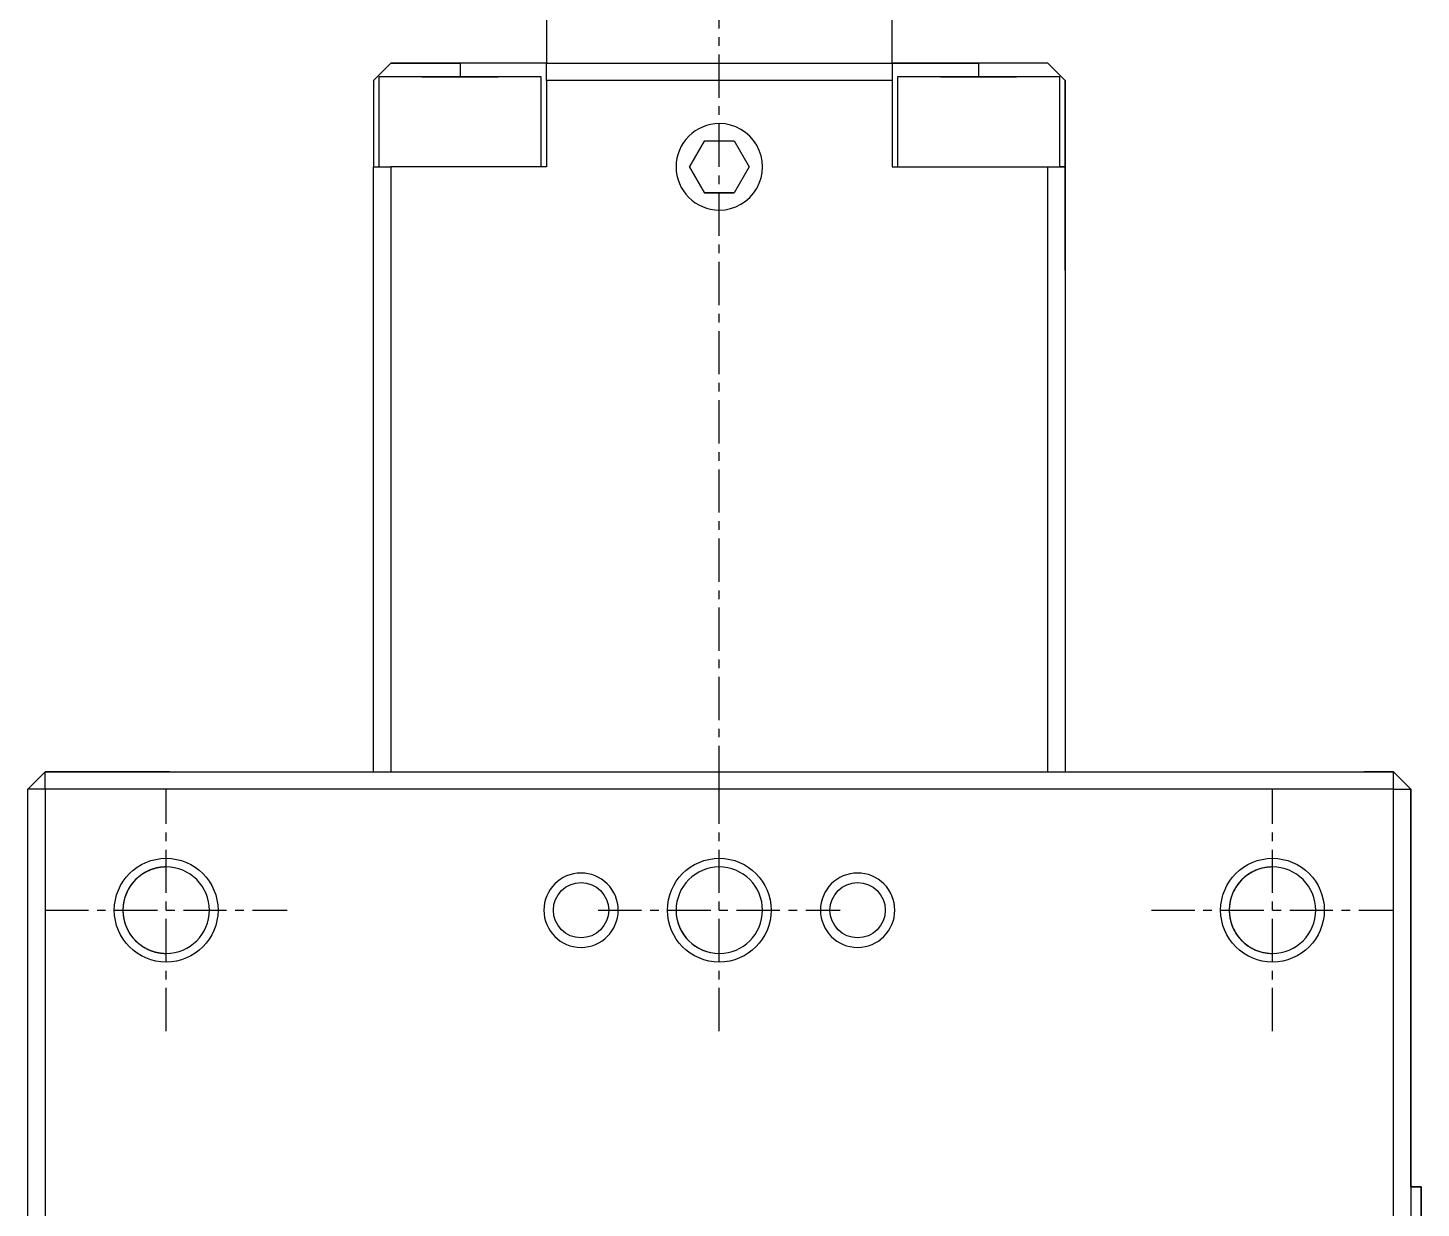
# Model space of a CAD drawing. Extents: x 32 to 301, y 48 to 360.
# Drawn here: x 65.79 to 106.09, y 148.76 to 182.9 of the extents above; entities that cross this region are included whole.
import ezdxf

# ---------------------------------------------------------------- set-up
doc = ezdxf.new("R2010")
doc.units = 0
doc.linetypes.add('CENTER', pattern=[2, 1.25, -0.25, 0.25, -0.25])
doc.layers.get('0').update_dxf_attribs({"linetype": 'CONTINUOUS'})

msp = doc.modelspace()

# ---------------------------------------------------------------- linework, layer by layer
at = {"color": 1, "linetype": 'CENTER'}
for p, q in [((85.788, 160.882), (85.788, 223.002)), ((69.788, 153.882), (69.788, 160.882)), ((85.788, 153.882), (85.788, 160.882)), ((101.788, 153.882), (101.788, 160.882)), ((66.288, 157.382), (73.288, 157.382)), ((82.288, 157.382), (89.288, 157.382)), ((98.288, 157.382), (105.288, 157.382))]:
    msp.add_line(p, q, dxfattribs=at)
at = {"color": 7, "linetype": 'CONTINUOUS'}
for p, q in [((80.788, 190.132), (80.788, 181.882)), ((90.788, 181.882), (90.788, 190.132)), ((76.288, 181.882), (75.788, 181.382)), ((80.788, 181.882), (76.288, 181.882)), ((76.288, 181.882), (78.288, 181.882)), ((76.288, 181.882), (76.288, 181.882)), ((80.788, 181.882), (78.288, 181.882)), ((80.788, 181.882), (90.788, 181.882)), ((80.788, 181.882), (80.788, 181.882)), ((80.788, 181.382), (80.788, 181.882)), ((90.788, 181.882), (93.288, 181.882)), ((95.288, 181.882), (90.788, 181.882)), ((90.788, 181.882), (90.788, 181.382)), ((95.288, 181.882), (93.288, 181.882)), ((95.288, 181.882), (95.788, 181.382)), ((95.788, 181.382), (95.288, 181.882)), ((95.288, 181.882), (95.288, 181.882)), ((75.788, 181.382), (75.788, 178.882)), ((80.638, 181.482), (75.938, 181.482)), ((80.638, 181.482), (75.938, 181.482)), ((75.938, 181.482), (75.938, 178.882)), ((78.288, 181.482), (77.188, 181.482)), ((77.188, 181.482), (78.288, 181.482)), ((78.288, 181.482), (79.388, 181.482)), ((79.388, 181.482), (78.288, 181.482)), ((80.638, 178.882), (80.638, 181.482)), ((90.788, 181.382), (80.788, 181.382)), ((80.788, 181.382), (80.788, 178.882)), ((90.788, 181.382), (90.788, 178.882)), ((95.638, 181.482), (90.938, 181.482)), ((95.638, 181.482), (90.938, 181.482)), ((90.938, 181.482), (90.938, 178.882)), ((93.288, 181.482), (92.188, 181.482)), ((92.188, 181.482), (93.288, 181.482)), ((93.288, 181.482), (94.388, 181.482)), ((94.388, 181.482), (93.288, 181.482)), ((95.638, 178.882), (95.638, 181.482)), ((95.788, 175.882), (95.788, 181.382)), ((95.788, 181.382), (95.788, 181.382)), ((95.788, 181.382), (95.788, 178.882)), ((85.355, 179.632), (84.922, 178.882)), ((84.922, 178.882), (85.355, 179.632)), ((85.355, 179.632), (86.221, 179.632)), ((86.221, 179.632), (86.654, 178.882)), ((75.788, 161.382), (75.788, 178.882)), ((75.788, 178.882), (76.288, 178.882)), ((75.788, 178.882), (75.938, 178.882)), ((76.288, 178.882), (76.288, 161.382)), ((80.788, 178.882), (76.288, 178.882)), ((80.788, 178.882), (80.638, 178.882)), ((84.922, 178.882), (85.355, 178.132)), ((85.355, 178.132), (84.922, 178.882)), ((86.654, 178.882), (86.221, 178.132)), ((90.788, 178.882), (95.288, 178.882)), ((90.788, 178.882), (90.938, 178.882)), ((95.288, 161.382), (95.288, 178.882)), ((95.288, 178.882), (95.788, 178.882)), ((95.788, 178.882), (95.638, 178.882)), ((95.788, 178.882), (95.788, 161.382)), ((85.355, 178.132), (86.221, 178.132)), ((86.221, 178.132), (85.355, 178.132)), ((95.788, 175.882), (95.788, 161.382)), ((95.788, 175.882), (95.788, 175.882)), ((66.288, 161.382), (65.788, 160.882)), ((66.288, 161.382), (76.288, 161.382)), ((67.138, 161.382), (66.288, 161.382)), ((66.288, 161.382), (66.288, 161.382)), ((66.288, 160.882), (66.288, 161.382)), ((69.888, 161.382), (67.138, 161.382)), ((76.288, 161.382), (95.288, 161.382)), ((76.288, 161.382), (95.288, 161.382)), ((95.288, 161.382), (105.288, 161.382)), ((104.849, 161.382), (104.438, 161.382)), ((105.288, 161.382), (104.849, 161.382)), ((105.288, 161.382), (105.538, 161.132)), ((105.288, 161.382), (105.788, 160.882)), ((105.288, 161.382), (105.288, 161.382)), ((105.788, 160.882), (105.288, 161.382)), ((105.288, 160.882), (105.288, 161.382)), ((65.788, 121.882), (65.788, 160.882)), ((66.288, 160.882), (65.788, 160.882)), ((105.288, 160.882), (66.288, 160.882)), ((66.288, 160.882), (66.288, 121.882)), ((105.288, 121.882), (105.288, 160.882)), ((105.288, 160.882), (105.788, 160.882)), ((105.538, 161.132), (105.788, 160.882)), ((105.788, 160.882), (105.788, 121.882)), ((105.788, 149.382), (105.788, 160.882)), ((105.788, 149.382), (105.788, 160.882)), ((105.788, 160.882), (105.788, 160.882)), ((105.788, 160.383), (105.788, 160.382)), ((105.788, 159.584), (105.788, 160.382)), ((105.788, 149.382), (105.788, 159.584)), ((105.788, 156.132), (105.788, 158.632)), ((105.788, 158.632), (105.788, 156.132)), ((105.788, 151.307), (105.788, 153.457)), ((105.788, 153.457), (105.788, 151.307)), ((105.788, 149.382), (105.788, 149.382)), ((106.088, 149.382), (105.788, 149.382)), ((105.788, 149.382), (106.088, 149.382)), ((106.088, 147.382), (106.088, 149.382)), ((106.088, 149.382), (106.088, 147.382)), ((106.088, 149.382), (106.088, 149.382))]:
    msp.add_line(p, q, dxfattribs=at)
at = {"color": 3, "linetype": 'CONTINUOUS'}
for p, q in [((78.288, 181.882), (78.288, 181.482)), ((90.788, 181.882), (90.788, 178.882)), ((93.288, 181.882), (93.288, 181.482))]:
    msp.add_line(p, q, dxfattribs=at)
at = {"color": 7, "linetype": 'CONTINUOUS'}
for points in [[(69.788, 158.632, 0), (69.779, 158.632, 0), (69.77, 158.632, 0), (69.761, 158.632, 0), (69.752, 158.632, 0), (69.743, 158.632, 0), (69.734, 158.631, 0), (69.725, 158.631, 0), (69.716, 158.63, 0), (69.706, 158.63, 0), (69.697, 158.629, 0), (69.688, 158.629, 0), (69.679, 158.628, 0), (69.67, 158.627, 0), (69.661, 158.626, 0), (69.652, 158.625, 0), (69.643, 158.624, 0), (69.634, 158.623, 0), (69.625, 158.622, 0), (69.616, 158.621, 0), (69.607, 158.619, 0), (69.598, 158.618, 0), (69.59, 158.617, 0), (69.581, 158.615, 0), (69.572, 158.614, 0), (69.563, 158.612, 0), (69.554, 158.61, 0), (69.545, 158.609, 0), (69.536, 158.607, 0), (69.527, 158.605, 0), (69.518, 158.603, 0), (69.51, 158.601, 0), (69.501, 158.599, 0), (69.492, 158.597, 0), (69.483, 158.595, 0), (69.474, 158.593, 0), (69.466, 158.59, 0), (69.457, 158.588, 0), (69.448, 158.585, 0), (69.439, 158.583, 0), (69.431, 158.58, 0), (69.422, 158.578, 0), (69.413, 158.575, 0), (69.405, 158.572, 0), (69.396, 158.57, 0), (69.388, 158.567, 0), (69.379, 158.564, 0), (69.37, 158.561, 0), (69.362, 158.558, 0), (69.353, 158.555, 0), (69.345, 158.551, 0), (69.337, 158.548, 0), (69.328, 158.545, 0), (69.32, 158.541, 0), (69.311, 158.538, 0), (69.303, 158.535, 0), (69.294, 158.531, 0), (69.286, 158.527, 0), (69.278, 158.524, 0), (69.27, 158.52, 0), (69.261, 158.516, 0), (69.253, 158.512, 0), (69.245, 158.508, 0), (69.237, 158.505, 0), (69.229, 158.501, 0), (69.221, 158.496, 0), (69.213, 158.492, 0), (69.205, 158.488, 0), (69.197, 158.484, 0), (69.189, 158.48, 0), (69.181, 158.475, 0), (69.173, 158.471, 0), (69.165, 158.466, 0), (69.157, 158.462, 0), (69.149, 158.457, 0), (69.142, 158.452, 0), (69.134, 158.448, 0), (69.126, 158.443, 0), (69.118, 158.438, 0), (69.111, 158.433, 0), (69.103, 158.428, 0), (69.096, 158.423, 0), (69.088, 158.418, 0), (69.081, 158.413, 0), (69.073, 158.408, 0), (69.066, 158.403, 0), (69.058, 158.398, 0), (69.051, 158.392, 0), (69.044, 158.387, 0), (69.037, 158.382, 0), (69.029, 158.376, 0), (69.022, 158.371, 0), (69.015, 158.365, 0), (69.008, 158.359, 0), (69.001, 158.354, 0), (68.994, 158.348, 0), (68.987, 158.342, 0), (68.98, 158.336, 0), (68.973, 158.33, 0), (68.966, 158.325, 0), (68.96, 158.319, 0), (68.953, 158.313, 0), (68.946, 158.306, 0), (68.939, 158.3, 0), (68.933, 158.294, 0), (68.926, 158.288, 0), (68.92, 158.282, 0), (68.913, 158.275, 0), (68.907, 158.269, 0), (68.9, 158.263, 0), (68.894, 158.256, 0), (68.888, 158.25, 0), (68.881, 158.243, 0), (68.875, 158.237, 0), (68.869, 158.23, 0), (68.863, 158.223, 0), (68.857, 158.216, 0), (68.851, 158.21, 0), (68.845, 158.203, 0), (68.839, 158.196, 0), (68.833, 158.189, 0), (68.827, 158.182, 0), (68.821, 158.175, 0), (68.816, 158.168, 0), (68.81, 158.161, 0), (68.804, 158.154, 0), (68.799, 158.147, 0), (68.793, 158.14, 0), (68.788, 158.132, 0)], [(101.788, 158.632, 0), (101.757, 158.632, 0), (101.727, 158.631, 0), (101.696, 158.629, 0), (101.665, 158.626, 0), (101.635, 158.623, 0), (101.604, 158.619, 0), (101.574, 158.614, 0), (101.544, 158.608, 0), (101.514, 158.602, 0), (101.484, 158.595, 0), (101.454, 158.587, 0), (101.425, 158.579, 0), (101.396, 158.569, 0), (101.367, 158.559, 0), (101.338, 158.549, 0), (101.31, 158.537, 0), (101.281, 158.525, 0), (101.253, 158.512, 0), (101.226, 158.499, 0), (101.199, 158.485, 0), (101.172, 158.47, 0), (101.145, 158.455, 0), (101.119, 158.439, 0), (101.093, 158.422, 0), (101.068, 158.404, 0), (101.043, 158.386, 0), (101.019, 158.368, 0), (100.995, 158.349, 0), (100.971, 158.329, 0), (100.948, 158.309, 0), (100.926, 158.288, 0), (100.904, 158.266, 0), (100.883, 158.244, 0), (100.862, 158.222, 0), (100.841, 158.199, 0), (100.822, 158.175, 0), (100.802, 158.152, 0), (100.784, 158.127, 0), (100.766, 158.102, 0), (100.749, 158.077, 0), (100.732, 158.051, 0), (100.716, 158.025, 0), (100.7, 157.999, 0), (100.685, 157.972, 0), (100.671, 157.944, 0), (100.658, 157.917, 0), (100.645, 157.889, 0), (100.633, 157.861, 0), (100.622, 157.832, 0), (100.611, 157.804, 0), (100.601, 157.775, 0), (100.592, 157.745, 0), (100.583, 157.716, 0), (100.575, 157.686, 0), (100.568, 157.656, 0), (100.562, 157.626, 0), (100.556, 157.596, 0), (100.551, 157.566, 0), (100.547, 157.535, 0), (100.544, 157.505, 0), (100.541, 157.474, 0), (100.539, 157.444, 0), (100.538, 157.413, 0), (100.538, 157.382, 0), (100.538, 157.352, 0), (100.539, 157.321, 0), (100.541, 157.291, 0), (100.544, 157.26, 0), (100.547, 157.229, 0), (100.551, 157.199, 0), (100.556, 157.169, 0), (100.562, 157.139, 0), (100.568, 157.109, 0), (100.575, 157.079, 0), (100.583, 157.049, 0), (100.592, 157.02, 0), (100.601, 156.99, 0), (100.611, 156.961, 0), (100.622, 156.933, 0), (100.633, 156.904, 0), (100.645, 156.876, 0), (100.658, 156.848, 0), (100.671, 156.82, 0), (100.685, 156.793, 0), (100.7, 156.766, 0), (100.716, 156.74, 0), (100.732, 156.714, 0), (100.749, 156.688, 0), (100.766, 156.663, 0), (100.784, 156.638, 0), (100.802, 156.613, 0), (100.822, 156.589, 0), (100.841, 156.566, 0), (100.862, 156.543, 0), (100.883, 156.521, 0), (100.904, 156.499, 0), (100.926, 156.477, 0), (100.948, 156.456, 0), (100.971, 156.436, 0), (100.995, 156.416, 0), (101.019, 156.397, 0), (101.043, 156.378, 0), (101.068, 156.36, 0), (101.093, 156.343, 0), (101.119, 156.326, 0), (101.145, 156.31, 0), (101.172, 156.295, 0), (101.199, 156.28, 0), (101.226, 156.266, 0), (101.253, 156.252, 0), (101.281, 156.24, 0), (101.31, 156.228, 0), (101.338, 156.216, 0), (101.367, 156.206, 0), (101.396, 156.196, 0), (101.425, 156.186, 0), (101.454, 156.178, 0), (101.484, 156.17, 0), (101.514, 156.163, 0), (101.544, 156.156, 0), (101.574, 156.151, 0), (101.604, 156.146, 0), (101.635, 156.142, 0), (101.665, 156.138, 0), (101.696, 156.136, 0), (101.727, 156.134, 0), (101.757, 156.133, 0), (101.788, 156.132, 0)], [(101.288, 158.528, 0), (101.267, 158.519, 0), (101.247, 158.509, 0), (101.226, 158.499, 0), (101.206, 158.489, 0), (101.186, 158.478, 0), (101.167, 158.467, 0), (101.147, 158.456, 0), (101.128, 158.444, 0), (101.109, 158.432, 0), (101.09, 158.419, 0), (101.071, 158.406, 0), (101.053, 158.393, 0), (101.034, 158.38, 0), (101.016, 158.366, 0), (100.999, 158.352, 0), (100.981, 158.337, 0), (100.964, 158.323, 0), (100.947, 158.308, 0), (100.931, 158.292, 0), (100.914, 158.277, 0), (100.898, 158.261, 0), (100.883, 158.244, 0), (100.867, 158.228, 0), (100.852, 158.211, 0), (100.837, 158.194, 0), (100.823, 158.177, 0), (100.808, 158.159, 0), (100.794, 158.141, 0), (100.781, 158.123, 0), (100.768, 158.105, 0), (100.755, 158.086, 0), (100.742, 158.067, 0), (100.73, 158.048, 0), (100.718, 158.029, 0), (100.706, 158.009, 0), (100.695, 157.99, 0), (100.684, 157.97, 0), (100.674, 157.95, 0), (100.664, 157.929, 0), (100.654, 157.909, 0), (100.645, 157.888, 0), (100.636, 157.868, 0), (100.627, 157.847, 0), (100.619, 157.825, 0), (100.611, 157.804, 0), (100.604, 157.783, 0), (100.597, 157.761, 0), (100.59, 157.74, 0), (100.584, 157.718, 0), (100.578, 157.696, 0), (100.572, 157.674, 0), (100.567, 157.652, 0), (100.563, 157.63, 0), (100.558, 157.608, 0), (100.554, 157.585, 0), (100.551, 157.563, 0), (100.548, 157.541, 0), (100.545, 157.518, 0), (100.543, 157.496, 0), (100.541, 157.473, 0), (100.54, 157.45, 0), (100.539, 157.428, 0), (100.538, 157.405, 0), (100.538, 157.382, 0), (100.538, 157.36, 0), (100.539, 157.337, 0), (100.54, 157.315, 0), (100.541, 157.292, 0), (100.543, 157.269, 0), (100.545, 157.247, 0), (100.548, 157.224, 0), (100.551, 157.202, 0), (100.554, 157.18, 0), (100.558, 157.157, 0), (100.563, 157.135, 0), (100.567, 157.113, 0), (100.572, 157.091, 0), (100.578, 157.069, 0), (100.584, 157.047, 0), (100.59, 157.025, 0), (100.597, 157.004, 0), (100.604, 156.982, 0), (100.611, 156.961, 0), (100.619, 156.939, 0), (100.627, 156.918, 0), (100.636, 156.897, 0), (100.645, 156.877, 0), (100.654, 156.856, 0), (100.664, 156.836, 0), (100.674, 156.815, 0), (100.684, 156.795, 0), (100.695, 156.775, 0), (100.706, 156.756, 0), (100.718, 156.736, 0), (100.73, 156.717, 0), (100.742, 156.698, 0), (100.755, 156.679, 0), (100.768, 156.66, 0), (100.781, 156.642, 0), (100.794, 156.624, 0), (100.808, 156.606, 0), (100.823, 156.588, 0), (100.837, 156.571, 0), (100.852, 156.554, 0), (100.867, 156.537, 0), (100.883, 156.521, 0), (100.898, 156.504, 0), (100.914, 156.488, 0), (100.931, 156.473, 0), (100.947, 156.457, 0), (100.964, 156.442, 0), (100.981, 156.427, 0), (100.999, 156.413, 0), (101.016, 156.399, 0), (101.034, 156.385, 0), (101.053, 156.372, 0), (101.071, 156.358, 0), (101.09, 156.346, 0), (101.109, 156.333, 0), (101.128, 156.321, 0), (101.147, 156.309, 0), (101.167, 156.298, 0), (101.186, 156.287, 0), (101.206, 156.276, 0), (101.226, 156.266, 0), (101.247, 156.256, 0), (101.267, 156.246, 0), (101.288, 156.237, 0)], [(68.788, 158.132, 0), (68.78, 158.122, 0), (68.773, 158.112, 0), (68.766, 158.102, 0), (68.758, 158.092, 0), (68.751, 158.081, 0), (68.745, 158.071, 0), (68.738, 158.06, 0), (68.731, 158.05, 0), (68.724, 158.039, 0), (68.718, 158.028, 0), (68.711, 158.018, 0), (68.705, 158.007, 0), (68.699, 157.996, 0), (68.692, 157.985, 0), (68.686, 157.974, 0), (68.681, 157.963, 0), (68.675, 157.951, 0), (68.669, 157.94, 0), (68.664, 157.929, 0), (68.658, 157.918, 0), (68.653, 157.906, 0), (68.648, 157.895, 0), (68.643, 157.883, 0), (68.638, 157.872, 0), (68.633, 157.86, 0), (68.628, 157.849, 0), (68.623, 157.837, 0), (68.619, 157.825, 0), (68.615, 157.813, 0), (68.61, 157.802, 0), (68.606, 157.79, 0), (68.602, 157.778, 0), (68.598, 157.766, 0), (68.594, 157.754, 0), (68.591, 157.742, 0), (68.587, 157.73, 0), (68.584, 157.718, 0), (68.58, 157.706, 0), (68.577, 157.693, 0), (68.574, 157.681, 0), (68.571, 157.669, 0), (68.568, 157.657, 0), (68.566, 157.644, 0), (68.563, 157.632, 0), (68.561, 157.62, 0), (68.558, 157.607, 0), (68.556, 157.595, 0), (68.554, 157.583, 0), (68.552, 157.57, 0), (68.55, 157.558, 0), (68.549, 157.545, 0), (68.547, 157.533, 0), (68.546, 157.52, 0), (68.544, 157.508, 0), (68.543, 157.495, 0), (68.542, 157.483, 0), (68.541, 157.47, 0), (68.54, 157.458, 0), (68.539, 157.445, 0), (68.539, 157.433, 0), (68.538, 157.42, 0), (68.538, 157.408, 0), (68.538, 157.395, 0), (68.538, 157.382, 0), (68.538, 157.37, 0), (68.538, 157.357, 0), (68.538, 157.345, 0), (68.539, 157.332, 0), (68.539, 157.32, 0), (68.54, 157.307, 0), (68.541, 157.295, 0), (68.542, 157.282, 0), (68.543, 157.27, 0), (68.544, 157.257, 0), (68.546, 157.245, 0), (68.547, 157.232, 0), (68.549, 157.22, 0), (68.55, 157.207, 0), (68.552, 157.195, 0), (68.554, 157.182, 0), (68.556, 157.17, 0), (68.558, 157.157, 0), (68.561, 157.145, 0), (68.563, 157.133, 0), (68.566, 157.12, 0), (68.568, 157.108, 0), (68.571, 157.096, 0), (68.574, 157.084, 0), (68.577, 157.072, 0), (68.58, 157.059, 0), (68.584, 157.047, 0), (68.587, 157.035, 0), (68.591, 157.023, 0), (68.594, 157.011, 0), (68.598, 156.999, 0), (68.602, 156.987, 0), (68.606, 156.975, 0), (68.61, 156.963, 0), (68.615, 156.952, 0), (68.619, 156.94, 0), (68.623, 156.928, 0), (68.628, 156.916, 0), (68.633, 156.905, 0), (68.638, 156.893, 0), (68.643, 156.882, 0), (68.648, 156.87, 0), (68.653, 156.859, 0), (68.658, 156.847, 0), (68.664, 156.836, 0), (68.669, 156.825, 0), (68.675, 156.814, 0), (68.681, 156.802, 0), (68.686, 156.791, 0), (68.692, 156.78, 0), (68.699, 156.769, 0), (68.705, 156.758, 0), (68.711, 156.747, 0), (68.718, 156.737, 0), (68.724, 156.726, 0), (68.731, 156.715, 0), (68.738, 156.705, 0), (68.745, 156.694, 0), (68.751, 156.684, 0), (68.758, 156.673, 0), (68.766, 156.663, 0), (68.773, 156.653, 0), (68.78, 156.643, 0), (68.788, 156.632, 0)], [(68.788, 156.632, 0), (68.793, 156.625, 0), (68.799, 156.618, 0), (68.804, 156.611, 0), (68.81, 156.604, 0), (68.816, 156.597, 0), (68.821, 156.59, 0), (68.827, 156.583, 0), (68.833, 156.576, 0), (68.839, 156.569, 0), (68.845, 156.562, 0), (68.851, 156.555, 0), (68.857, 156.548, 0), (68.863, 156.542, 0), (68.869, 156.535, 0), (68.875, 156.528, 0), (68.881, 156.522, 0), (68.888, 156.515, 0), (68.894, 156.509, 0), (68.9, 156.502, 0), (68.907, 156.496, 0), (68.913, 156.49, 0), (68.92, 156.483, 0), (68.926, 156.477, 0), (68.933, 156.471, 0), (68.939, 156.465, 0), (68.946, 156.458, 0), (68.953, 156.452, 0), (68.96, 156.446, 0), (68.966, 156.44, 0), (68.973, 156.434, 0), (68.98, 156.429, 0), (68.987, 156.423, 0), (68.994, 156.417, 0), (69.001, 156.411, 0), (69.008, 156.406, 0), (69.015, 156.4, 0), (69.022, 156.394, 0), (69.029, 156.389, 0), (69.037, 156.383, 0), (69.044, 156.378, 0), (69.051, 156.373, 0), (69.058, 156.367, 0), (69.066, 156.362, 0), (69.073, 156.357, 0), (69.081, 156.352, 0), (69.088, 156.347, 0), (69.096, 156.342, 0), (69.103, 156.337, 0), (69.111, 156.332, 0), (69.118, 156.327, 0), (69.126, 156.322, 0), (69.134, 156.317, 0), (69.142, 156.312, 0), (69.149, 156.308, 0), (69.157, 156.303, 0), (69.165, 156.299, 0), (69.173, 156.294, 0), (69.181, 156.29, 0), (69.189, 156.285, 0), (69.197, 156.281, 0), (69.205, 156.277, 0), (69.213, 156.273, 0), (69.221, 156.269, 0), (69.229, 156.264, 0), (69.237, 156.26, 0), (69.245, 156.256, 0), (69.253, 156.253, 0), (69.261, 156.249, 0), (69.27, 156.245, 0), (69.278, 156.241, 0), (69.286, 156.238, 0), (69.294, 156.234, 0), (69.303, 156.23, 0), (69.311, 156.227, 0), (69.32, 156.223, 0), (69.328, 156.22, 0), (69.337, 156.217, 0), (69.345, 156.214, 0), (69.353, 156.21, 0), (69.362, 156.207, 0), (69.37, 156.204, 0), (69.379, 156.201, 0), (69.388, 156.198, 0), (69.396, 156.195, 0), (69.405, 156.193, 0), (69.413, 156.19, 0), (69.422, 156.187, 0), (69.431, 156.185, 0), (69.439, 156.182, 0), (69.448, 156.18, 0), (69.457, 156.177, 0), (69.466, 156.175, 0), (69.474, 156.172, 0), (69.483, 156.17, 0), (69.492, 156.168, 0), (69.501, 156.166, 0), (69.51, 156.164, 0), (69.518, 156.162, 0), (69.527, 156.16, 0), (69.536, 156.158, 0), (69.545, 156.156, 0), (69.554, 156.155, 0), (69.563, 156.153, 0), (69.572, 156.151, 0), (69.581, 156.15, 0), (69.59, 156.148, 0), (69.598, 156.147, 0), (69.607, 156.146, 0), (69.616, 156.144, 0), (69.625, 156.143, 0), (69.634, 156.142, 0), (69.643, 156.141, 0), (69.652, 156.14, 0), (69.661, 156.139, 0), (69.67, 156.138, 0), (69.679, 156.137, 0), (69.688, 156.136, 0), (69.697, 156.136, 0), (69.706, 156.135, 0), (69.716, 156.135, 0), (69.725, 156.134, 0), (69.734, 156.134, 0), (69.743, 156.133, 0), (69.752, 156.133, 0), (69.761, 156.133, 0), (69.77, 156.133, 0), (69.779, 156.133, 0), (69.788, 156.132, 0)], [(69.721, 156.134, 0), (69.722, 156.134, 0), (69.722, 156.134, 0), (69.723, 156.134, 0), (69.723, 156.134, 0), (69.724, 156.134, 0), (69.725, 156.134, 0), (69.725, 156.134, 0), (69.725, 156.134, 0), (69.726, 156.134, 0), (69.727, 156.134, 0), (69.727, 156.134, 0), (69.728, 156.134, 0), (69.728, 156.134, 0), (69.729, 156.134, 0), (69.729, 156.134, 0), (69.73, 156.134, 0), (69.73, 156.134, 0), (69.731, 156.134, 0), (69.731, 156.134, 0), (69.732, 156.134, 0), (69.732, 156.134, 0), (69.733, 156.134, 0), (69.733, 156.134, 0), (69.734, 156.134, 0), (69.734, 156.134, 0), (69.735, 156.134, 0), (69.735, 156.134, 0), (69.736, 156.134, 0), (69.736, 156.134, 0), (69.737, 156.134, 0), (69.737, 156.133, 0), (69.738, 156.133, 0), (69.739, 156.133, 0), (69.739, 156.133, 0), (69.74, 156.133, 0), (69.74, 156.133, 0), (69.741, 156.133, 0), (69.741, 156.133, 0), (69.742, 156.133, 0), (69.742, 156.133, 0), (69.743, 156.133, 0), (69.743, 156.133, 0), (69.744, 156.133, 0), (69.744, 156.133, 0), (69.745, 156.133, 0), (69.745, 156.133, 0), (69.746, 156.133, 0), (69.746, 156.133, 0), (69.747, 156.133, 0), (69.747, 156.133, 0), (69.748, 156.133, 0), (69.748, 156.133, 0), (69.749, 156.133, 0), (69.749, 156.133, 0), (69.75, 156.133, 0), (69.75, 156.133, 0), (69.751, 156.133, 0), (69.751, 156.133, 0), (69.752, 156.133, 0), (69.752, 156.133, 0), (69.753, 156.133, 0), (69.754, 156.133, 0), (69.754, 156.133, 0), (69.755, 156.133, 0), (69.755, 156.133, 0), (69.756, 156.133, 0), (69.756, 156.133, 0), (69.757, 156.133, 0), (69.757, 156.133, 0), (69.758, 156.133, 0), (69.758, 156.133, 0), (69.759, 156.133, 0), (69.759, 156.133, 0), (69.76, 156.133, 0), (69.76, 156.133, 0), (69.761, 156.133, 0), (69.761, 156.133, 0), (69.762, 156.133, 0), (69.762, 156.133, 0), (69.763, 156.133, 0), (69.763, 156.133, 0), (69.764, 156.133, 0), (69.764, 156.133, 0), (69.765, 156.133, 0), (69.766, 156.133, 0), (69.766, 156.133, 0), (69.767, 156.133, 0), (69.767, 156.133, 0), (69.768, 156.133, 0), (69.768, 156.133, 0), (69.769, 156.133, 0), (69.769, 156.133, 0), (69.77, 156.133, 0), (69.77, 156.133, 0), (69.771, 156.133, 0), (69.771, 156.133, 0), (69.772, 156.133, 0), (69.772, 156.133, 0), (69.773, 156.133, 0), (69.773, 156.133, 0), (69.774, 156.133, 0), (69.774, 156.133, 0), (69.775, 156.133, 0), (69.775, 156.133, 0), (69.776, 156.133, 0), (69.776, 156.133, 0), (69.777, 156.133, 0), (69.778, 156.133, 0), (69.778, 156.133, 0), (69.778, 156.133, 0), (69.779, 156.133, 0), (69.78, 156.133, 0), (69.78, 156.132, 0), (69.781, 156.132, 0), (69.781, 156.132, 0), (69.782, 156.132, 0), (69.782, 156.132, 0), (69.783, 156.132, 0), (69.783, 156.132, 0), (69.784, 156.132, 0), (69.784, 156.132, 0), (69.785, 156.132, 0), (69.785, 156.132, 0), (69.786, 156.132, 0), (69.786, 156.132, 0), (69.787, 156.132, 0), (69.787, 156.132, 0), (69.788, 156.132, 0)]]:
    msp.add_polyline3d(points, dxfattribs=at)
at = {"color": 3, "linetype": 'CONTINUOUS'}
for centre in [(69.788, 157.382), (85.788, 157.382), (101.788, 157.382)]:
    msp.add_circle(centre, 1.5, dxfattribs=at)
at = {"color": 7, "linetype": 'CONTINUOUS'}
for centre in [(81.788, 157.382), (89.788, 157.382)]:
    msp.add_circle(centre, 0.8, dxfattribs=at)
for centre, start, end in [((85.788, 178.882), 90.0002, 270), ((85.788, 178.882), 90, 269.9988), ((85.788, 178.882), 270, 90.0002), ((69.788, 157.382), 90.0002, 270.0002), ((69.788, 157.382), 0, 90.0002), ((85.788, 157.382), 90.0002, 270.0002), ((85.788, 157.382), 90.0002, 180), ((85.788, 157.382), 0, 90.0002), ((101.788, 157.382), 90.0002, 270.0002), ((101.788, 157.382), 0, 90.0002), ((69.788, 157.382), 140.7523, 148.9003), ((69.788, 157.382), 270.0002, 0), ((85.788, 157.382), 180, 270.0002), ((85.788, 157.382), 270.0002, 0), ((101.788, 157.382), 270.0002, 0), ((69.788, 157.382), 215.5546, 217.4983), ((69.788, 157.382), 232.8452, 235.9442)]:
    msp.add_arc(centre, 1.25, start, end, dxfattribs=at)
at = {"color": 3, "linetype": 'CONTINUOUS'}
for centre, start, end in [((81.788, 157.382), 90.0002, 270.0002), ((81.788, 157.382), 0, 90.0002), ((89.788, 157.382), 90.0002, 270.0002), ((89.788, 157.382), 0, 90.0002), ((81.788, 157.382), 270.0002, 0), ((89.788, 157.382), 270.0002, 0)]:
    msp.add_arc(centre, 1.075, start, end, dxfattribs=at)

doc.saveas('drawing.dxf')
